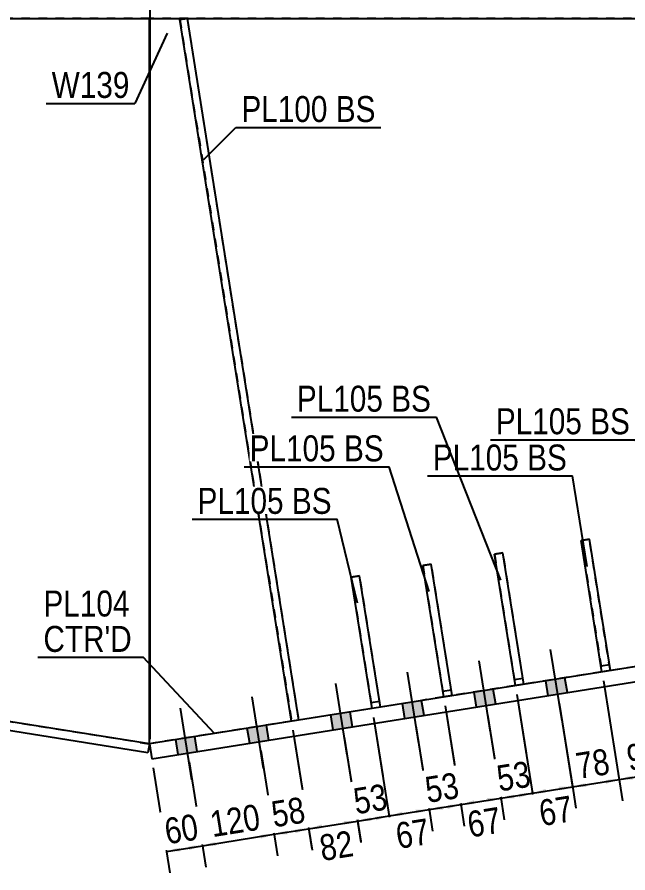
# Model space of a CAD drawing. Header units: millimetres. Extents: x -343 to 60, y -188 to 89.
# Drawn here: x -73.2 to -5.8, y -54.2 to 40.1 of the extents above; entities that cross this region are included whole.
import ezdxf

# ---------------------------------------------------------------- set-up
doc = ezdxf.new("R2010")
doc.units = ezdxf.units.MM
doc.linetypes.add('DXK_LINE_DOT1', pattern=[1.8814, 0.9407, -0.9407])
doc.styles.add('Arial Narrow', font='ARIALN.TTF', dxfattribs={"height": 0.2})

# ---------------------------------------------------------------- blocks, each defined once
blk = doc.blocks.new('Part-623466579-1914 - 1790')
at = {"color": 7, "linetype": 'DXK_LINE_DOT1'}
for p, q in [((-54.453, 40), (-55.243, 39.874)), ((-55.243, 39.874), (-42.939, -37.508)), ((-54.453, 40), (-42.149, -37.383))]:
    blk.add_line(p, q, dxfattribs=at)
blk = doc.blocks.new('Part-623466579-1860 - 1790')
at = {"color": 2, "linetype": 'Continuous'}
blk.add_line((-184.094, 40), (-184.094, -20), dxfattribs=at)
at = {"color": 7, "linetype": 'DXK_LINE_DOT1'}
for p, q in [((-58.608, 40), (-184.094, 40)), ((-58.608, -40), (-58.608, 40)), ((-184.094, -20), (-58.608, -40))]:
    blk.add_line(p, q, dxfattribs=at)
blk = doc.blocks.new('Part-623466579-1892 - 1790')
at = {"color": 2, "linetype": 'Continuous'}
for p, q in [((-55.243, 39.874), (-54.453, 40)), ((-42.939, -37.508), (-55.243, 39.874)), ((-54.453, 40), (-42.149, -37.383))]:
    blk.add_line(p, q, dxfattribs=at)
at = {"color": 7, "linetype": 'DXK_LINE_DOT1'}
blk.add_line((-42.149, -37.383), (-42.939, -37.508), dxfattribs=at)
blk = doc.blocks.new('Part-623466579-1833 - 1790')
at = {"color": 2, "linetype": 'Continuous'}
blk.add_line((-164.094, 40), (41.244, 40), dxfattribs=at)
blk = doc.blocks.new('Part-623466579-1870 - 1790')
at = {"color": 2, "linetype": 'Continuous'}
for p, q in [((-184.094, -20), (-184.252, -20.988)), ((-58.608, -40), (-184.094, -20)), ((-58.766, -40.988), (-184.252, -20.988)), ((-58.608, -40), (-58.766, -40.988))]:
    blk.add_line(p, q, dxfattribs=at)
blk = doc.blocks.new('Part-623466579-2018 - 1790')
at = {"color": 2, "linetype": 'Continuous'}
for p, q in [((53.319, -22.202), (-58.608, -40)), ((53.58, -23.848), (53.319, -22.202)), ((-58.347, -41.646), (53.58, -23.848)), ((-58.608, -40), (-58.347, -41.646))]:
    blk.add_line(p, q, dxfattribs=at)
blk = doc.blocks.new('Part-623466579-2344 - 1790')
at = {"color": 7, "linetype": 'DXK_LINE_DOT1'}
for p, q in [((-10.084, -17.433), (-11.005, -17.58)), ((-11.005, -17.58), (-8.702, -32.064)), ((-7.78, -31.918), (-10.084, -17.433))]:
    blk.add_line(p, q, dxfattribs=at)
blk = doc.blocks.new('Part-623466579-2354 - 1790')
at = {"color": 7, "linetype": 'DXK_LINE_DOT1'}
for p, q in [((-19.63, -18.951), (-20.552, -19.098)), ((-20.552, -19.098), (-18.249, -33.582)), ((-17.327, -33.436), (-19.63, -18.951))]:
    blk.add_line(p, q, dxfattribs=at)
blk = doc.blocks.new('Part-623466579-2339 - 1790')
at = {"color": 2, "linetype": 'Continuous'}
for p, q in [((-11.005, -17.58), (-10.084, -17.433)), ((-8.702, -32.064), (-11.005, -17.58)), ((-7.78, -31.918), (-10.084, -17.433))]:
    blk.add_line(p, q, dxfattribs=at)
at = {"color": 7, "linetype": 'DXK_LINE_DOT1'}
for p, q in [((-8.807, -31.406), (-7.885, -31.259)), ((-7.78, -31.918), (-8.702, -32.064))]:
    blk.add_line(p, q, dxfattribs=at)
blk = doc.blocks.new('Part-623466579-2349 - 1790')
at = {"color": 2, "linetype": 'Continuous'}
for p, q in [((-20.552, -19.098), (-19.63, -18.951)), ((-18.249, -33.582), (-20.552, -19.098)), ((-17.327, -33.436), (-19.63, -18.951))]:
    blk.add_line(p, q, dxfattribs=at)
at = {"color": 7, "linetype": 'DXK_LINE_DOT1'}
for p, q in [((-18.353, -32.924), (-17.432, -32.777)), ((-17.327, -33.436), (-18.249, -33.582))]:
    blk.add_line(p, q, dxfattribs=at)
blk = doc.blocks.new('Part-623466579-2359 - 1790')
at = {"color": 2, "linetype": 'Continuous'}
for p, q in [((-28.453, -20.354), (-27.531, -20.207)), ((-26.15, -34.839), (-28.453, -20.354)), ((-25.228, -34.692), (-27.531, -20.207))]:
    blk.add_line(p, q, dxfattribs=at)
at = {"color": 7, "linetype": 'DXK_LINE_DOT1'}
for p, q in [((-26.254, -34.18), (-25.332, -34.034)), ((-25.228, -34.692), (-26.15, -34.839))]:
    blk.add_line(p, q, dxfattribs=at)
blk = doc.blocks.new('Part-623466579-2364 - 1790')
at = {"color": 7, "linetype": 'DXK_LINE_DOT1'}
for p, q in [((-27.531, -20.207), (-28.453, -20.354)), ((-28.453, -20.354), (-26.15, -34.839)), ((-25.228, -34.692), (-27.531, -20.207))]:
    blk.add_line(p, q, dxfattribs=at)
blk = doc.blocks.new('Part-623466579-2369 - 1790')
at = {"color": 2, "linetype": 'Continuous'}
for p, q in [((-36.354, -21.61), (-35.432, -21.464)), ((-34.05, -36.095), (-36.354, -21.61)), ((-33.129, -35.948), (-35.432, -21.464))]:
    blk.add_line(p, q, dxfattribs=at)
at = {"color": 7, "linetype": 'DXK_LINE_DOT1'}
for p, q in [((-34.155, -35.437), (-33.233, -35.29)), ((-33.129, -35.948), (-34.05, -36.095))]:
    blk.add_line(p, q, dxfattribs=at)
blk = doc.blocks.new('Part-623466579-2374 - 1790')
at = {"color": 7, "linetype": 'DXK_LINE_DOT1'}
for p, q in [((-35.432, -21.464), (-36.354, -21.61)), ((-36.354, -21.61), (-34.05, -36.095)), ((-33.129, -35.948), (-35.432, -21.464))]:
    blk.add_line(p, q, dxfattribs=at)
blk = doc.blocks.new('Part-623466579-2433 - 1790')
at = {"color": 2, "linetype": 'Continuous'}
for p, q in [((-58.608, -40), (-58.608, 40)), ((26.587, 39.776), (26.552, 40))]:
    blk.add_line(p, q, dxfattribs=at)
at = {"color": 7, "linetype": 'DXK_LINE_DOT1'}
for p, q in [((26.552, 40), (-58.608, 40)), ((26.587, 39.776), (36.859, -24.82)), ((36.859, -24.82), (28.761, -26.107)), ((27.839, -26.254), (20.86, -27.364)), ((19.938, -27.51), (12.959, -28.62)), ((12.037, -28.766), (3.412, -30.138)), ((2.491, -30.284), (-7.78, -31.918)), ((-8.702, -32.064), (-17.327, -33.436)), ((-18.249, -33.582), (-25.228, -34.692)), ((-26.15, -34.839), (-33.129, -35.948)), ((-34.05, -36.095), (-42.149, -37.383)), ((-42.939, -37.508), (-58.608, -40))]:
    blk.add_line(p, q, dxfattribs=at)
blk = doc.blocks.new('Bolt-623466579-2434 - 1790')
at = {"linetype": 'Continuous'}
for points in [[(50.422, -22.663), (48.315, -22.998), (48.577, -24.644), (50.684, -24.309)], [(50.422, -22.663), (48.315, -22.998), (48.577, -24.644), (50.684, -24.309)], [(50.422, -22.663), (48.315, -22.998), (48.577, -24.644), (50.684, -24.309)], [(50.422, -22.663), (48.315, -22.998), (48.577, -24.644), (50.684, -24.309)], [(42.521, -23.919), (40.414, -24.254), (40.676, -25.9), (42.783, -25.565)], [(42.521, -23.919), (40.414, -24.254), (40.676, -25.9), (42.783, -25.565)], [(42.521, -23.919), (40.414, -24.254), (40.676, -25.9), (42.783, -25.565)], [(42.521, -23.919), (40.414, -24.254), (40.676, -25.9), (42.783, -25.565)], [(33.304, -25.385), (31.197, -25.72), (31.458, -27.366), (33.565, -27.031)], [(33.304, -25.385), (31.197, -25.72), (31.458, -27.366), (33.565, -27.031)], [(33.304, -25.385), (31.197, -25.72), (31.458, -27.366), (33.565, -27.031)], [(33.304, -25.385), (31.197, -25.72), (31.458, -27.366), (33.565, -27.031)], [(25.403, -26.641), (23.296, -26.976), (23.558, -28.622), (25.665, -28.287)], [(25.403, -26.641), (23.296, -26.976), (23.558, -28.622), (25.665, -28.287)], [(25.403, -26.641), (23.296, -26.976), (23.558, -28.622), (25.665, -28.287)], [(25.403, -26.641), (23.296, -26.976), (23.558, -28.622), (25.665, -28.287)], [(17.502, -27.897), (15.395, -28.233), (15.657, -29.878), (17.764, -29.543)], [(17.502, -27.897), (15.395, -28.233), (15.657, -29.878), (17.764, -29.543)], [(17.502, -27.897), (15.395, -28.233), (15.657, -29.878), (17.764, -29.543)], [(17.502, -27.897), (15.395, -28.233), (15.657, -29.878), (17.764, -29.543)], [(9.601, -29.154), (7.494, -29.489), (7.756, -31.135), (9.863, -30.8)], [(9.601, -29.154), (7.494, -29.489), (7.756, -31.135), (9.863, -30.8)], [(9.601, -29.154), (7.494, -29.489), (7.756, -31.135), (9.863, -30.8)], [(9.601, -29.154), (7.494, -29.489), (7.756, -31.135), (9.863, -30.8)], [(-1.591, -30.934), (-3.698, -31.269), (-3.437, -32.915), (-1.33, -32.58)], [(-1.591, -30.934), (-3.698, -31.269), (-3.437, -32.915), (-1.33, -32.58)], [(-1.591, -30.934), (-3.698, -31.269), (-3.437, -32.915), (-1.33, -32.58)], [(-1.591, -30.934), (-3.698, -31.269), (-3.437, -32.915), (-1.33, -32.58)], [(-12.784, -32.713), (-14.891, -33.048), (-14.629, -34.694), (-12.522, -34.359)], [(-12.784, -32.713), (-14.891, -33.048), (-14.629, -34.694), (-12.522, -34.359)], [(-12.784, -32.713), (-14.891, -33.048), (-14.629, -34.694), (-12.522, -34.359)], [(-12.784, -32.713), (-14.891, -33.048), (-14.629, -34.694), (-12.522, -34.359)], [(-20.685, -33.97), (-22.792, -34.305), (-22.53, -35.951), (-20.423, -35.616)], [(-20.685, -33.97), (-22.792, -34.305), (-22.53, -35.951), (-20.423, -35.616)], [(-20.685, -33.97), (-22.792, -34.305), (-22.53, -35.951), (-20.423, -35.616)], [(-20.685, -33.97), (-22.792, -34.305), (-22.53, -35.951), (-20.423, -35.616)], [(-28.586, -35.226), (-30.692, -35.561), (-30.431, -37.207), (-28.324, -36.872)], [(-28.586, -35.226), (-30.692, -35.561), (-30.431, -37.207), (-28.324, -36.872)], [(-28.586, -35.226), (-30.692, -35.561), (-30.431, -37.207), (-28.324, -36.872)], [(-28.586, -35.226), (-30.692, -35.561), (-30.431, -37.207), (-28.324, -36.872)], [(-36.486, -36.482), (-38.593, -36.817), (-38.331, -38.463), (-36.225, -38.128)], [(-36.486, -36.482), (-38.593, -36.817), (-38.331, -38.463), (-36.225, -38.128)], [(-36.486, -36.482), (-38.593, -36.817), (-38.331, -38.463), (-36.225, -38.128)], [(-36.486, -36.482), (-38.593, -36.817), (-38.331, -38.463), (-36.225, -38.128)], [(-45.704, -37.948), (-47.811, -38.283), (-47.549, -39.929), (-45.442, -39.594)], [(-45.704, -37.948), (-47.811, -38.283), (-47.549, -39.929), (-45.442, -39.594)], [(-45.704, -37.948), (-47.811, -38.283), (-47.549, -39.929), (-45.442, -39.594)], [(-45.704, -37.948), (-47.811, -38.283), (-47.549, -39.929), (-45.442, -39.594)], [(-53.605, -39.204), (-55.711, -39.539), (-55.45, -41.185), (-53.343, -40.85)], [(-53.605, -39.204), (-55.711, -39.539), (-55.45, -41.185), (-53.343, -40.85)], [(-53.605, -39.204), (-55.711, -39.539), (-55.45, -41.185), (-53.343, -40.85)], [(-53.605, -39.204), (-55.711, -39.539), (-55.45, -41.185), (-53.343, -40.85)]]:
    blk.add_hatch(color=3, dxfattribs=at).paths.add_polyline_path(points)
at = {"color": 3, "linetype": 'Continuous'}
for p, q in [((50.099, -27.423), (48.845, -19.538)), ((50.099, -27.423), (48.845, -19.538)), ((50.099, -27.423), (48.845, -19.538)), ((50.099, -27.423), (48.845, -19.538)), ((42.198, -28.679), (40.944, -20.795)), ((42.198, -28.679), (40.944, -20.795)), ((42.198, -28.679), (40.944, -20.795)), ((42.198, -28.679), (40.944, -20.795)), ((32.98, -30.145), (31.727, -22.26)), ((32.98, -30.145), (31.727, -22.26)), ((32.98, -30.145), (31.727, -22.26)), ((32.98, -30.145), (31.727, -22.26)), ((25.08, -31.401), (23.826, -23.517)), ((25.08, -31.401), (23.826, -23.517)), ((25.08, -31.401), (23.826, -23.517)), ((25.08, -31.401), (23.826, -23.517)), ((48.577, -24.644), (48.315, -22.998)), ((48.577, -24.644), (48.315, -22.998)), ((48.577, -24.644), (48.315, -22.998)), ((48.577, -24.644), (48.315, -22.998)), ((50.684, -24.309), (50.422, -22.663)), ((50.684, -24.309), (50.422, -22.663)), ((50.684, -24.309), (50.422, -22.663)), ((50.684, -24.309), (50.422, -22.663)), ((40.676, -25.9), (40.414, -24.254)), ((40.676, -25.9), (40.414, -24.254)), ((40.676, -25.9), (40.414, -24.254)), ((40.676, -25.9), (40.414, -24.254)), ((42.783, -25.565), (42.521, -23.919)), ((42.783, -25.565), (42.521, -23.919)), ((42.783, -25.565), (42.521, -23.919)), ((42.783, -25.565), (42.521, -23.919)), ((17.179, -32.657), (15.925, -24.773)), ((17.179, -32.657), (15.925, -24.773)), ((17.179, -32.657), (15.925, -24.773)), ((17.179, -32.657), (15.925, -24.773)), ((33.565, -27.031), (33.304, -25.385)), ((33.565, -27.031), (33.304, -25.385)), ((33.565, -27.031), (33.304, -25.385)), ((33.565, -27.031), (33.304, -25.385)), ((9.278, -33.914), (8.024, -26.029)), ((9.278, -33.914), (8.024, -26.029)), ((9.278, -33.914), (8.024, -26.029)), ((9.278, -33.914), (8.024, -26.029)), ((31.458, -27.366), (31.197, -25.72)), ((31.458, -27.366), (31.197, -25.72)), ((31.458, -27.366), (31.197, -25.72)), ((31.458, -27.366), (31.197, -25.72)), ((23.558, -28.622), (23.296, -26.976)), ((23.558, -28.622), (23.296, -26.976)), ((23.558, -28.622), (23.296, -26.976)), ((23.558, -28.622), (23.296, -26.976)), ((25.665, -28.287), (25.403, -26.641)), ((25.665, -28.287), (25.403, -26.641)), ((25.665, -28.287), (25.403, -26.641)), ((25.665, -28.287), (25.403, -26.641)), ((-1.915, -35.693), (-3.168, -27.809)), ((-1.915, -35.693), (-3.168, -27.809)), ((-1.915, -35.693), (-3.168, -27.809)), ((-1.915, -35.693), (-3.168, -27.809)), ((15.657, -29.878), (15.395, -28.233)), ((15.657, -29.878), (15.395, -28.233)), ((15.657, -29.878), (15.395, -28.233)), ((15.657, -29.878), (15.395, -28.233)), ((17.764, -29.543), (17.502, -27.897)), ((17.764, -29.543), (17.502, -27.897)), ((17.764, -29.543), (17.502, -27.897)), ((17.764, -29.543), (17.502, -27.897)), ((9.863, -30.8), (9.601, -29.154)), ((9.863, -30.8), (9.601, -29.154)), ((9.863, -30.8), (9.601, -29.154)), ((9.863, -30.8), (9.601, -29.154)), ((-13.107, -37.473), (-14.361, -29.589)), ((-13.107, -37.473), (-14.361, -29.589)), ((-13.107, -37.473), (-14.361, -29.589)), ((-13.107, -37.473), (-14.361, -29.589)), ((7.756, -31.135), (7.494, -29.489)), ((7.756, -31.135), (7.494, -29.489)), ((7.756, -31.135), (7.494, -29.489)), ((7.756, -31.135), (7.494, -29.489)), ((-21.008, -38.729), (-22.262, -30.845)), ((-21.008, -38.729), (-22.262, -30.845)), ((-21.008, -38.729), (-22.262, -30.845)), ((-21.008, -38.729), (-22.262, -30.845)), ((-1.33, -32.58), (-1.591, -30.934)), ((-1.33, -32.58), (-1.591, -30.934)), ((-1.33, -32.58), (-1.591, -30.934)), ((-1.33, -32.58), (-1.591, -30.934)), ((-3.437, -32.915), (-3.698, -31.269)), ((-3.437, -32.915), (-3.698, -31.269)), ((-3.437, -32.915), (-3.698, -31.269)), ((-3.437, -32.915), (-3.698, -31.269)), ((-28.909, -39.986), (-30.162, -32.102)), ((-28.909, -39.986), (-30.162, -32.102)), ((-28.909, -39.986), (-30.162, -32.102)), ((-28.909, -39.986), (-30.162, -32.102)), ((-12.522, -34.359), (-12.784, -32.713)), ((-12.522, -34.359), (-12.784, -32.713)), ((-12.522, -34.359), (-12.784, -32.713)), ((-12.522, -34.359), (-12.784, -32.713)), ((-36.81, -41.242), (-38.063, -33.358)), ((-36.81, -41.242), (-38.063, -33.358)), ((-36.81, -41.242), (-38.063, -33.358)), ((-36.81, -41.242), (-38.063, -33.358)), ((-20.423, -35.616), (-20.685, -33.97)), ((-20.423, -35.616), (-20.685, -33.97)), ((-20.423, -35.616), (-20.685, -33.97)), ((-20.423, -35.616), (-20.685, -33.97)), ((-14.629, -34.694), (-14.891, -33.048)), ((-14.629, -34.694), (-14.891, -33.048)), ((-14.629, -34.694), (-14.891, -33.048)), ((-14.629, -34.694), (-14.891, -33.048)), ((-46.027, -42.708), (-47.281, -34.824)), ((-46.027, -42.708), (-47.281, -34.824)), ((-46.027, -42.708), (-47.281, -34.824)), ((-46.027, -42.708), (-47.281, -34.824)), ((-22.53, -35.951), (-22.792, -34.305)), ((-22.53, -35.951), (-22.792, -34.305)), ((-22.53, -35.951), (-22.792, -34.305)), ((-22.53, -35.951), (-22.792, -34.305)), ((-30.431, -37.207), (-30.692, -35.561)), ((-30.431, -37.207), (-30.692, -35.561)), ((-30.431, -37.207), (-30.692, -35.561)), ((-30.431, -37.207), (-30.692, -35.561)), ((-28.324, -36.872), (-28.586, -35.226)), ((-28.324, -36.872), (-28.586, -35.226)), ((-28.324, -36.872), (-28.586, -35.226)), ((-28.324, -36.872), (-28.586, -35.226)), ((-53.928, -43.964), (-55.181, -36.08)), ((-53.928, -43.964), (-55.181, -36.08)), ((-53.928, -43.964), (-55.181, -36.08)), ((-53.928, -43.964), (-55.181, -36.08)), ((-36.225, -38.128), (-36.486, -36.482)), ((-36.225, -38.128), (-36.486, -36.482)), ((-36.225, -38.128), (-36.486, -36.482)), ((-36.225, -38.128), (-36.486, -36.482)), ((-38.331, -38.463), (-38.593, -36.817)), ((-38.331, -38.463), (-38.593, -36.817)), ((-38.331, -38.463), (-38.593, -36.817)), ((-38.331, -38.463), (-38.593, -36.817)), ((-47.549, -39.929), (-47.811, -38.283)), ((-47.549, -39.929), (-47.811, -38.283)), ((-47.549, -39.929), (-47.811, -38.283)), ((-47.549, -39.929), (-47.811, -38.283)), ((-45.442, -39.594), (-45.704, -37.948)), ((-45.442, -39.594), (-45.704, -37.948)), ((-45.442, -39.594), (-45.704, -37.948)), ((-45.442, -39.594), (-45.704, -37.948)), ((-55.45, -41.185), (-55.711, -39.539)), ((-55.45, -41.185), (-55.711, -39.539)), ((-55.45, -41.185), (-55.711, -39.539)), ((-55.45, -41.185), (-55.711, -39.539)), ((-53.343, -40.85), (-53.605, -39.204)), ((-53.343, -40.85), (-53.605, -39.204)), ((-53.343, -40.85), (-53.605, -39.204)), ((-53.343, -40.85), (-53.605, -39.204))]:
    blk.add_line(p, q, dxfattribs=at)
blk = doc.blocks.new('StraightDimension-623466579-2618 - 1790')
at = {"linetype": 'Continuous'}
for points in [[(-22.742, -46.717), (-24.263, -46.706), (-22.82, -46.223)], [(-21.372, -45.993), (-19.851, -46.004), (-21.293, -46.487)]]:
    blk.add_hatch(color=7, dxfattribs=at).paths.add_polyline_path(points)
at = {"color": 7, "linetype": 'Continuous'}
for p, q in [((-25.992, -35.826), (-23.909, -48.928)), ((-21.32, -36.771), (-19.498, -48.226)), ((-24.263, -46.706), (-19.851, -46.004))]:
    blk.add_line(p, q, dxfattribs=at)
at = {"color": 0}
blk.add_wipeout([(-18.976, -50.27), (-19.635, -46.122), (-24.431, -46.884), (-23.772, -51.032)], dxfattribs=at)
at = {"color": 3, "style": 'Arial Narrow'}
blk.add_text('67', height=2.8633, rotation=9.03554, dxfattribs=at).set_placement((-23.273, -50.346))
blk = doc.blocks.new('StraightDimension-623466579-2553 - 1790')
at = {"linetype": 'Continuous'}
for points in [[(-39.531, -49.387), (-41.052, -49.375), (-39.609, -48.893)], [(-37.173, -48.506), (-35.653, -48.517), (-37.095, -48.999)]]:
    blk.add_hatch(color=7, dxfattribs=at).paths.add_polyline_path(points)
at = {"color": 7, "linetype": 'Continuous'}
for p, q in [((-42.782, -38.496), (-40.698, -51.597)), ((-37.121, -39.283), (-35.299, -50.739)), ((-41.052, -49.375), (-35.653, -48.517))]:
    blk.add_line(p, q, dxfattribs=at)
at = {"color": 0}
blk.add_wipeout([(-35.271, -52.861), (-35.931, -48.713), (-40.727, -49.476), (-40.067, -53.623)], dxfattribs=at)
at = {"color": 3, "style": 'Arial Narrow'}
blk.add_text('82', height=2.8633, rotation=9.03554, dxfattribs=at).set_placement((-39.569, -52.937))
blk = doc.blocks.new('StraightDimension-623466579-2605 - 1790')
at = {"linetype": 'Continuous'}
for points in [[(-18.331, -46.016), (-19.851, -46.004), (-18.409, -45.522)], [(-17.882, -45.438), (-16.362, -45.449), (-17.804, -45.932)]]:
    blk.add_hatch(color=7, dxfattribs=at).paths.add_polyline_path(points)
at = {"color": 7, "linetype": 'Continuous'}
for p, q in [((-18.092, -34.57), (-15.985, -47.82)), ((-21.32, -36.771), (-19.474, -48.374)), ((-19.851, -46.004), (-16.362, -45.449))]:
    blk.add_line(p, q, dxfattribs=at)
at = {"color": 0}
blk.add_wipeout([(-15.732, -45.197), (-16.392, -41.049), (-21.188, -41.812), (-20.528, -45.96)], dxfattribs=at)
at = {"color": 3, "style": 'Arial Narrow'}
blk.add_text('53', height=2.8633, rotation=9.03554, dxfattribs=at).set_placement((-20.03, -45.273))
blk = doc.blocks.new('StraightDimension-623466579-2524 - 1790')
at = {"linetype": 'Continuous'}
for points in [[(-46.391, -49.971), (-44.87, -49.983), (-46.312, -50.465)], [(-51.25, -51.25), (-52.771, -51.239), (-51.329, -50.756)]]:
    blk.add_hatch(color=7, dxfattribs=at).paths.add_polyline_path(points)
at = {"color": 7, "linetype": 'Continuous'}
for p, q in [((-46.339, -40.749), (-44.493, -52.353)), ((-54.239, -42.005), (-52.394, -53.609)), ((-52.771, -51.239), (-44.87, -49.983))]:
    blk.add_line(p, q, dxfattribs=at)
at = {"color": 0}
blk.add_wipeout([(-45.544, -49.938), (-46.203, -45.79), (-52.805, -46.84), (-52.145, -50.987)], dxfattribs=at)
at = {"color": 3, "style": 'Arial Narrow'}
blk.add_text('120', height=2.8633, rotation=9.03554, dxfattribs=at).set_placement((-51.647, -50.301))
blk = doc.blocks.new('StraightDimension-623466579-2533 - 1790')
at = {"linetype": 'Continuous'}
for points in [[(-55.201, -51.878), (-56.721, -51.867), (-55.279, -51.385)], [(-54.292, -51.228), (-52.771, -51.239), (-54.213, -51.721)]]:
    blk.add_hatch(color=7, dxfattribs=at).paths.add_polyline_path(points)
at = {"color": 7, "linetype": 'Continuous'}
for p, q in [((-54.239, -42.005), (-52.394, -53.609)), ((-58.19, -42.634), (-56.345, -54.237)), ((-56.721, -51.867), (-52.771, -51.239))]:
    blk.add_line(p, q, dxfattribs=at)
at = {"color": 0}
blk.add_wipeout([(-52.372, -51.023), (-53.031, -46.876), (-57.827, -47.638), (-57.168, -51.786)], dxfattribs=at)
at = {"color": 3, "style": 'Arial Narrow'}
blk.add_text('60', height=2.8633, rotation=9.03554, dxfattribs=at).set_placement((-56.669, -51.099))
blk = doc.blocks.new('StraightDimension-623466579-2539 - 1790')
at = {"linetype": 'Continuous'}
for points in [[(-34.132, -48.528), (-35.653, -48.517), (-34.211, -48.034)], [(-33.684, -47.951), (-32.163, -47.962), (-33.605, -48.444)]]:
    blk.add_hatch(color=7, dxfattribs=at).paths.add_polyline_path(points)
at = {"color": 7, "linetype": 'Continuous'}
for p, q in [((-33.893, -37.083), (-31.786, -50.332)), ((-37.121, -39.283), (-35.276, -50.887)), ((-35.653, -48.517), (-32.163, -47.962))]:
    blk.add_line(p, q, dxfattribs=at)
at = {"color": 0}
blk.add_wipeout([(-31.534, -47.71), (-32.193, -43.562), (-36.989, -44.325), (-36.33, -48.473)], dxfattribs=at)
at = {"color": 3, "style": 'Arial Narrow'}
blk.add_text('53', height=2.8633, rotation=9.03554, dxfattribs=at).set_placement((-35.831, -47.786))
blk = doc.blocks.new('StraightDimension-623466579-2566 - 1790')
at = {"linetype": 'Continuous'}
for points in [[(-43.35, -49.994), (-44.87, -49.983), (-43.428, -49.5)], [(-42.572, -49.364), (-41.052, -49.375), (-42.494, -49.858)]]:
    blk.add_hatch(color=7, dxfattribs=at).paths.add_polyline_path(points)
at = {"color": 7, "linetype": 'Continuous'}
for p, q in [((-42.782, -38.496), (-40.675, -51.746)), ((-46.339, -40.749), (-44.493, -52.353)), ((-44.87, -49.983), (-41.052, -49.375))]:
    blk.add_line(p, q, dxfattribs=at)
at = {"color": 0}
blk.add_wipeout([(-40.587, -49.149), (-41.246, -45.002), (-46.042, -45.764), (-45.382, -49.912)], dxfattribs=at)
at = {"color": 3, "style": 'Arial Narrow'}
blk.add_text('58', height=2.8633, rotation=9.03554, dxfattribs=at).set_placement((-44.884, -49.225))
blk = doc.blocks.new('StraightDimension-623466579-2579 - 1790')
at = {"linetype": 'Continuous'}
for points in [[(-30.643, -47.973), (-32.163, -47.962), (-30.721, -47.48)], [(-29.273, -47.249), (-27.752, -47.261), (-29.194, -47.743)]]:
    blk.add_hatch(color=7, dxfattribs=at).paths.add_polyline_path(points)
at = {"color": 7, "linetype": 'Continuous'}
for p, q in [((-33.893, -37.083), (-31.81, -50.184)), ((-29.22, -38.027), (-27.399, -49.483)), ((-32.163, -47.962), (-27.752, -47.261))]:
    blk.add_line(p, q, dxfattribs=at)
at = {"color": 0}
blk.add_wipeout([(-26.877, -51.526), (-27.536, -47.378), (-32.332, -48.141), (-31.673, -52.289)], dxfattribs=at)
at = {"color": 3, "style": 'Arial Narrow'}
blk.add_text('67', height=2.8633, rotation=9.03554, dxfattribs=at).set_placement((-31.174, -51.602))
blk = doc.blocks.new('StraightDimension-623466579-2592 - 1790')
at = {"linetype": 'Continuous'}
for points in [[(-26.231, -47.272), (-27.752, -47.261), (-26.31, -46.778)], [(-25.783, -46.694), (-24.263, -46.706), (-25.705, -47.188)]]:
    blk.add_hatch(color=7, dxfattribs=at).paths.add_polyline_path(points)
at = {"color": 7, "linetype": 'Continuous'}
for p, q in [((-25.992, -35.826), (-23.886, -49.076)), ((-29.22, -38.027), (-27.375, -49.631)), ((-27.752, -47.261), (-24.263, -46.706))]:
    blk.add_line(p, q, dxfattribs=at)
at = {"color": 0}
blk.add_wipeout([(-23.633, -46.454), (-24.292, -42.306), (-29.088, -43.068), (-28.429, -47.216)], dxfattribs=at)
at = {"color": 3, "style": 'Arial Narrow'}
blk.add_text('53', height=2.8633, rotation=9.03554, dxfattribs=at).set_placement((-27.93, -46.529))
blk = doc.blocks.new('StraightDimension-623466579-2631 - 1790')
at = {"linetype": 'Continuous'}
for points in [[(-14.841, -45.461), (-16.362, -45.449), (-14.92, -44.967)], [(-13.471, -44.737), (-11.951, -44.748), (-13.393, -45.23)]]:
    blk.add_hatch(color=7, dxfattribs=at).paths.add_polyline_path(points)
at = {"color": 7, "linetype": 'Continuous'}
for p, q in [((-18.092, -34.57), (-16.008, -47.671)), ((-13.419, -35.514), (-11.597, -46.97)), ((-16.362, -45.449), (-11.951, -44.748))]:
    blk.add_line(p, q, dxfattribs=at)
at = {"color": 0}
blk.add_wipeout([(-11.075, -49.013), (-11.735, -44.865), (-16.531, -45.628), (-15.871, -49.776)], dxfattribs=at)
at = {"color": 3, "style": 'Arial Narrow'}
blk.add_text('67', height=2.8633, rotation=9.03554, dxfattribs=at).set_placement((-15.373, -49.089))
blk = doc.blocks.new('StraightDimension-623466579-2644 - 1790')
at = {"linetype": 'Continuous'}
for points in [[(-10.43, -44.759), (-11.951, -44.748), (-10.508, -44.265)], [(-8.336, -43.92), (-6.815, -43.931), (-8.257, -44.414)]]:
    blk.add_hatch(color=7, dxfattribs=at).paths.add_polyline_path(points)
at = {"color": 7, "linetype": 'Continuous'}
for p, q in [((-8.545, -33.052), (-6.438, -46.302)), ((-13.419, -35.514), (-11.574, -47.118)), ((-11.951, -44.748), (-6.815, -43.931))]:
    blk.add_line(p, q, dxfattribs=at)
at = {"color": 0}
blk.add_wipeout([(-7.008, -43.81), (-7.668, -39.662), (-12.464, -40.425), (-11.804, -44.573)], dxfattribs=at)
at = {"color": 3, "style": 'Arial Narrow'}
blk.add_text('78', height=2.8633, rotation=9.03554, dxfattribs=at).set_placement((-11.306, -43.886))
blk = doc.blocks.new('StraightDimension-623466579-2803 - 1790')
at = {"linetype": 'Continuous'}
for points in [[(-2.278, -42.957), (-0.758, -42.968), (-2.2, -43.451)], [(-5.294, -43.943), (-6.815, -43.931), (-5.373, -43.449)]]:
    blk.add_hatch(color=7, dxfattribs=at).paths.add_polyline_path(points)
at = {"color": 7, "linetype": 'Continuous'}
for p, q in [((-8.545, -33.052), (-6.438, -46.302)), ((-2.226, -33.735), (-0.381, -45.338)), ((-6.815, -43.931), (-0.758, -42.968))]:
    blk.add_line(p, q, dxfattribs=at)
at = {"color": 0}
blk.add_wipeout([(-1.412, -42.92), (-2.072, -38.772), (-6.868, -39.535), (-6.208, -43.683)], dxfattribs=at)
at = {"color": 3, "style": 'Arial Narrow'}
blk.add_text('92', height=2.8633, rotation=9.03554, dxfattribs=at).set_placement((-5.71, -42.996))
blk = doc.blocks.new('StraightDimension-623466579-10319 - 1790')
at = {"color": 7, "linetype": 'Continuous'}
blk.add_line((-58.532, -39.48), (-58.532, 72.046), dxfattribs=at)
blk = doc.blocks.new('Mark-623466579-2014 - 1790')
at = {"color": 7, "linetype": 'Continuous'}
for p in [(-70.895, -30.464), (-51.448, -38.861)]:
    blk.add_line(p, (-59.291, -30.464), dxfattribs=at)
at = {"color": 0}
for points in [[(-60.791, -25.964), (-60.791, -22.964), (-70.295, -22.964), (-70.295, -25.964)], [(-60.539, -29.864), (-60.539, -26.864), (-70.295, -26.864), (-70.295, -29.864)]]:
    blk.add_wipeout(points, dxfattribs=at)
for points in [[(-60.791, -25.964), (-60.791, -22.964), (-70.295, -22.964), (-70.295, -25.964)], [(-60.539, -29.864), (-60.539, -26.864), (-70.295, -26.864), (-70.295, -29.864)]]:
    blk.add_wipeout(points, dxfattribs=at)
at = {"color": 3, "style": 'Arial Narrow'}
blk.add_text('PL104', height=2.8633, dxfattribs=at).set_placement((-70.295, -25.964))
at = {"color": 1, "style": 'Arial Narrow'}
blk.add_text("CTR'D", height=2.8633, dxfattribs=at).set_placement((-70.295, -29.864))
blk = doc.blocks.new('Mark-623466579-2429 - 1790')
at = {"color": 7, "linetype": 'Continuous'}
for p in [(-56.662, 38.364), (-69.984, 30.628)]:
    blk.add_line(p, (-60.197, 30.628), dxfattribs=at)
at = {"color": 0}
blk.add_wipeout([(-60.797, 31.228), (-60.797, 34.228), (-69.384, 34.228), (-69.384, 31.228)], dxfattribs=at)
blk.add_wipeout([(-60.797, 31.228), (-60.797, 34.228), (-69.384, 34.228), (-69.384, 31.228)], dxfattribs=at)
at = {"color": 3, "style": 'Arial Narrow'}
blk.add_text('W139', height=2.8633, dxfattribs=at).set_placement((-69.384, 31.228))
blk = doc.blocks.new('MarkSet-623466579-3188 - 1790')
at = {"color": 7, "linetype": 'Continuous'}
for p, q in [((-52.598, 24.436), (-49.062, 27.971)), ((-49.062, 27.971), (-33.075, 27.971))]:
    blk.add_line(p, q, dxfattribs=at)
at = {"color": 0}
for points in [[(-38.958, 28.571), (-38.958, 31.571), (-48.462, 31.571), (-48.462, 28.571)], [(-33.675, 28.571), (-33.675, 31.571), (-38.058, 31.571), (-38.058, 28.571)]]:
    blk.add_wipeout(points, dxfattribs=at)
for points in [[(-38.958, 28.571), (-38.958, 31.571), (-48.462, 31.571), (-48.462, 28.571)], [(-33.675, 28.571), (-33.675, 31.571), (-38.058, 31.571), (-38.058, 28.571)]]:
    blk.add_wipeout(points, dxfattribs=at)
at = {"color": 3, "style": 'Arial Narrow'}
for s, p in [('PL100', (-48.462, 28.571)), ('BS', (-38.058, 28.571))]:
    blk.add_text(s, height=2.8633, dxfattribs=at).set_placement(p)
blk = doc.blocks.new('MarkSet-623466579-3253 - 1790')
at = {"color": 7, "linetype": 'Continuous'}
for p in [(-21.004, -6.465), (0.867, -18.669)]:
    blk.add_line(p, (-5.018, -6.465), dxfattribs=at)
at = {"color": 0}
for points in [[(-10.9, -5.865), (-10.9, -2.865), (-20.404, -2.865), (-20.404, -5.865)], [(-5.618, -5.865), (-5.618, -2.865), (-10, -2.865), (-10, -5.865)]]:
    blk.add_wipeout(points, dxfattribs=at)
for points in [[(-10.9, -5.865), (-10.9, -2.865), (-20.404, -2.865), (-20.404, -5.865)], [(-5.618, -5.865), (-5.618, -2.865), (-10, -2.865), (-10, -5.865)]]:
    blk.add_wipeout(points, dxfattribs=at)
at = {"color": 3, "style": 'Arial Narrow'}
for s, p in [('PL105', (-20.404, -5.865)), ('BS', (-10, -5.865))]:
    blk.add_text(s, height=2.8633, dxfattribs=at).set_placement(p)
blk = doc.blocks.new('MarkSet-623466579-3259 - 1790')
at = {"color": 7, "linetype": 'Continuous'}
for p in [(-27.957, -10.46), (-10.326, -20.449)]:
    blk.add_line(p, (-11.97, -10.46), dxfattribs=at)
at = {"color": 0}
for points in [[(-17.853, -9.86), (-17.853, -6.86), (-27.357, -6.86), (-27.357, -9.86)], [(-12.57, -9.86), (-12.57, -6.86), (-16.953, -6.86), (-16.953, -9.86)]]:
    blk.add_wipeout(points, dxfattribs=at)
for points in [[(-17.853, -9.86), (-17.853, -6.86), (-27.357, -6.86), (-27.357, -9.86)], [(-12.57, -9.86), (-12.57, -6.86), (-16.953, -6.86), (-16.953, -9.86)]]:
    blk.add_wipeout(points, dxfattribs=at)
at = {"color": 3, "style": 'Arial Narrow'}
for s, p in [('PL105', (-27.357, -9.86)), ('BS', (-16.953, -9.86))]:
    blk.add_text(s, height=2.8633, dxfattribs=at).set_placement(p)
blk = doc.blocks.new('MarkSet-623466579-3345 - 1790')
at = {"color": 7, "linetype": 'Continuous'}
for p in [(-53.897, -15.244), (-35.674, -24.48)]:
    blk.add_line(p, (-37.91, -15.244), dxfattribs=at)
at = {"color": 0}
for points in [[(-43.793, -14.644), (-43.793, -11.644), (-53.297, -11.644), (-53.297, -14.644)], [(-38.51, -14.644), (-38.51, -11.644), (-42.893, -11.644), (-42.893, -14.644)]]:
    blk.add_wipeout(points, dxfattribs=at)
for points in [[(-43.793, -14.644), (-43.793, -11.644), (-53.297, -11.644), (-53.297, -14.644)], [(-38.51, -14.644), (-38.51, -11.644), (-42.893, -11.644), (-42.893, -14.644)]]:
    blk.add_wipeout(points, dxfattribs=at)
at = {"color": 3, "style": 'Arial Narrow'}
for s, p in [('PL105', (-53.297, -14.644)), ('BS', (-42.893, -14.644))]:
    blk.add_text(s, height=2.8633, dxfattribs=at).set_placement(p)
blk = doc.blocks.new('MarkSet-623466579-3351 - 1790')
at = {"color": 7, "linetype": 'Continuous'}
for p in [(-48.155, -9.454), (-27.773, -23.223)]:
    blk.add_line(p, (-32.168, -9.454), dxfattribs=at)
at = {"color": 0}
for points in [[(-38.051, -8.854), (-38.051, -5.854), (-47.555, -5.854), (-47.555, -8.854)], [(-32.768, -8.854), (-32.768, -5.854), (-37.151, -5.854), (-37.151, -8.854)]]:
    blk.add_wipeout(points, dxfattribs=at)
for points in [[(-38.051, -8.854), (-38.051, -5.854), (-47.555, -5.854), (-47.555, -8.854)], [(-32.768, -8.854), (-32.768, -5.854), (-37.151, -5.854), (-37.151, -8.854)]]:
    blk.add_wipeout(points, dxfattribs=at)
at = {"color": 3, "style": 'Arial Narrow'}
for s, p in [('PL105', (-47.555, -8.854)), ('BS', (-37.151, -8.854))]:
    blk.add_text(s, height=2.8633, dxfattribs=at).set_placement(p)
blk = doc.blocks.new('MarkSet-623466579-3357 - 1790')
at = {"color": 7, "linetype": 'Continuous'}
for p in [(-42.944, -3.973), (-19.872, -21.967)]:
    blk.add_line(p, (-26.957, -3.973), dxfattribs=at)
at = {"color": 0}
for points in [[(-32.84, -3.373), (-32.84, -0.373), (-42.344, -0.373), (-42.344, -3.373)], [(-27.557, -3.373), (-27.557, -0.373), (-31.94, -0.373), (-31.94, -3.373)]]:
    blk.add_wipeout(points, dxfattribs=at)
for points in [[(-32.84, -3.373), (-32.84, -0.373), (-42.344, -0.373), (-42.344, -3.373)], [(-27.557, -3.373), (-27.557, -0.373), (-31.94, -0.373), (-31.94, -3.373)]]:
    blk.add_wipeout(points, dxfattribs=at)
at = {"color": 3, "style": 'Arial Narrow'}
for s, p in [('PL105', (-42.344, -3.373)), ('BS', (-31.94, -3.373))]:
    blk.add_text(s, height=2.8633, dxfattribs=at).set_placement(p)

msp = doc.modelspace()

# ---------------------------------------------------------------- block references
for name in ['Part-623466579-1833 - 1790', 'Part-623466579-1860 - 1790', 'Part-623466579-2433 - 1790', 'Part-623466579-1914 - 1790', 'Part-623466579-1892 - 1790', 'Part-623466579-2344 - 1790', 'Part-623466579-2339 - 1790', 'Bolt-623466579-2434 - 1790', 'Part-623466579-2354 - 1790', 'Part-623466579-2349 - 1790', 'Part-623466579-1870 - 1790', 'Part-623466579-2359 - 1790', 'Part-623466579-2364 - 1790', 'Part-623466579-2369 - 1790', 'Part-623466579-2374 - 1790', 'Part-623466579-2018 - 1790']:
    msp.add_blockref(name, (0, 0))

# ---------------------------------------------------------------- next in the draw order: block references
for name in ['StraightDimension-623466579-10319 - 1790', 'MarkSet-623466579-3188 - 1790', 'MarkSet-623466579-3253 - 1790', 'StraightDimension-623466579-2618 - 1790', 'StraightDimension-623466579-2553 - 1790', 'StraightDimension-623466579-2524 - 1790']:
    msp.add_blockref(name, (0, 0))

# ---------------------------------------------------------------- next in the draw order: block references
for name in ['Mark-623466579-2429 - 1790', 'MarkSet-623466579-3259 - 1790', 'Mark-623466579-2014 - 1790', 'StraightDimension-623466579-2605 - 1790', 'StraightDimension-623466579-2539 - 1790', 'StraightDimension-623466579-2566 - 1790', 'StraightDimension-623466579-2533 - 1790']:
    msp.add_blockref(name, (0, 0))

# ---------------------------------------------------------------- next in the draw order: block references
for name in ['MarkSet-623466579-3345 - 1790', 'StraightDimension-623466579-2631 - 1790', 'StraightDimension-623466579-2579 - 1790']:
    msp.add_blockref(name, (0, 0))

# ---------------------------------------------------------------- next in the draw order: block references
for name in ['MarkSet-623466579-3351 - 1790', 'StraightDimension-623466579-2644 - 1790', 'StraightDimension-623466579-2592 - 1790']:
    msp.add_blockref(name, (0, 0))

# ---------------------------------------------------------------- next in the draw order: block references
for name in ['MarkSet-623466579-3357 - 1790', 'StraightDimension-623466579-2803 - 1790']:
    msp.add_blockref(name, (0, 0))

doc.saveas('drawing.dxf')
